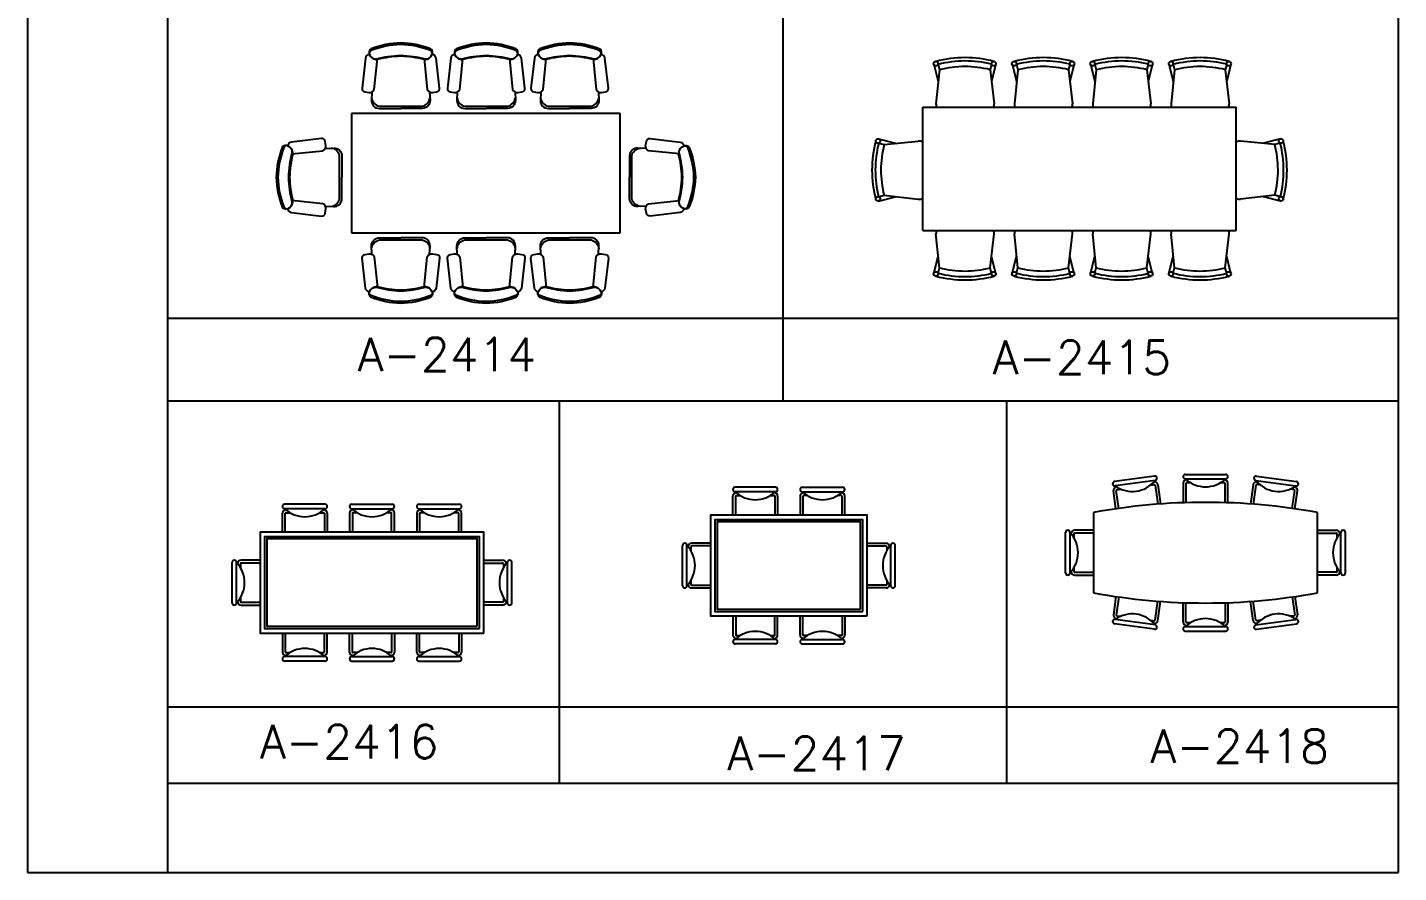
# Model space of a CAD drawing. Extents: x -59 to 107, y 53 to 89.
# Drawn here: x -0.45 to 24.05, y 54.27 to 69.37 of the extents above; entities that cross this region are included whole.
import ezdxf

# ---------------------------------------------------------------- set-up
doc = ezdxf.new("R2010")
doc.units = 0
doc.header["$MEASUREMENT"] = 0
for name, color, linetype in [('A-MOBILIA', 2, 'CONTINUOUS'), ('FOLHA', 3, 'CONTINUOUS'), ('P-ARVORE', 2, 'CONTINUOUS')]:
    doc.layers.add(name, color=color, linetype=linetype)
doc.styles.get("Standard").update_dxf_attribs({"font": 'txt.shx', "height": 0.15})

# ---------------------------------------------------------------- blocks, each defined once
blk = doc.blocks.new('A-2414')
at = {"layer": 'A-MOBILIA'}
for p, q in [((-14.982, -1.709), (-17.382, -1.709)), ((-17.382, -1.709), (-17.382, -2.774)), ((-14.982, -2.774), (-14.982, -1.709)), ((-17.382, -2.774), (-14.982, -2.774))]:
    blk.add_line(p, q, dxfattribs=at)
for points in [[(-16.941, -1.189, -0.056196), (-16.72, -1.222, 0.326355), (-16.662, -1.184), (-16.657, -1.17, 0.335296), (-16.676, -1.131, 0.087549), (-16.941, -1.078, 0.087549), (-17.205, -1.131, 0.335296), (-17.224, -1.17), (-17.219, -1.184, 0.326355), (-17.161, -1.222, -0.056196)], [(-16.178, -1.189, -0.056196), (-15.957, -1.222, 0.326355), (-15.899, -1.184), (-15.894, -1.17, 0.335296), (-15.913, -1.131, 0.087549), (-16.178, -1.078, 0.087549), (-16.442, -1.131, 0.335296), (-16.461, -1.17), (-16.457, -1.184, 0.326355), (-16.399, -1.222, -0.056196)], [(-15.432, -1.189, -0.056196), (-15.211, -1.222, 0.326355), (-15.153, -1.184), (-15.148, -1.17, 0.335296), (-15.167, -1.131, 0.087549), (-15.432, -1.078, 0.087549), (-15.697, -1.131, 0.335296), (-15.716, -1.17), (-15.711, -1.184, 0.326355), (-15.653, -1.222, -0.056196)], [(-17.942, -2.279, -0.056196), (-17.91, -2.058, 0.326355), (-17.948, -2), (-17.961, -1.995, 0.335296), (-18, -2.014, 0.087549), (-18.054, -2.279, 0.087549), (-18, -2.543, 0.335296), (-17.961, -2.562), (-17.948, -2.558, 0.326355), (-17.91, -2.499, -0.056196)], [(-14.421, -2.279, 0.056196), (-14.454, -2.058, -0.326355), (-14.415, -2), (-14.402, -1.995, -0.335296), (-14.363, -2.014, -0.087549), (-14.309, -2.279, -0.087549), (-14.363, -2.543, -0.335296), (-14.402, -2.562), (-14.415, -2.558, -0.326355), (-14.454, -2.499, 0.056196)], [(-16.941, -3.293, 0.056196), (-16.72, -3.261, -0.326355), (-16.662, -3.299), (-16.657, -3.312, -0.335296), (-16.676, -3.352, -0.087549), (-16.941, -3.405, -0.087549), (-17.205, -3.352, -0.335296), (-17.224, -3.312), (-17.219, -3.299, -0.326355), (-17.161, -3.261, 0.056196)], [(-16.178, -3.293, 0.056196), (-15.957, -3.261, -0.326355), (-15.899, -3.299), (-15.894, -3.312, -0.335296), (-15.913, -3.352, -0.087549), (-16.178, -3.405, -0.087549), (-16.442, -3.352, -0.335296), (-16.461, -3.312), (-16.457, -3.299, -0.326355), (-16.399, -3.261, 0.056196)], [(-15.432, -3.293, 0.056196), (-15.211, -3.261, -0.326355), (-15.153, -3.299), (-15.148, -3.312, -0.335296), (-15.167, -3.352, -0.087549), (-15.432, -3.405, -0.087549), (-15.697, -3.352, -0.335296), (-15.716, -3.312), (-15.711, -3.299, -0.326355), (-15.653, -3.261, 0.056196)]]:
    blk.add_lwpolyline(points, format="xyb", close=True, dxfattribs=at)
for points in [[(-16.657, -1.171, 0.220998), (-16.676, -1.147, 0.087549), (-16.941, -1.094, 0.087549), (-17.205, -1.147, 0.220998), (-17.224, -1.171)], [(-15.894, -1.171, 0.220998), (-15.913, -1.147, 0.087549), (-16.178, -1.094, 0.087549), (-16.442, -1.147, 0.220998), (-16.461, -1.171)], [(-15.149, -1.171, 0.220998), (-15.167, -1.147, 0.087549), (-15.432, -1.094, 0.087549), (-15.697, -1.147, 0.220998), (-15.715, -1.171)], [(-17.221, -1.18, 0.334269), (-17.256, -1.215), (-17.287, -1.482, 0.414214), (-17.261, -1.515), (-17.224, -1.521, 0.327406), (-17.177, -1.494), (-17.149, -1.219)], [(-16.732, -1.219), (-16.705, -1.494, 0.327406), (-16.657, -1.521), (-16.621, -1.515, 0.414214), (-16.594, -1.482), (-16.625, -1.215, 0.334269), (-16.66, -1.18)], [(-16.458, -1.18, 0.334269), (-16.493, -1.215), (-16.524, -1.482, 0.414214), (-16.498, -1.515), (-16.461, -1.521, 0.327406), (-16.414, -1.494), (-16.387, -1.219)], [(-15.969, -1.219), (-15.942, -1.494, 0.327406), (-15.894, -1.521), (-15.858, -1.515, 0.414214), (-15.831, -1.482), (-15.863, -1.215, 0.334269), (-15.897, -1.18)], [(-15.712, -1.18, 0.334269), (-15.747, -1.215), (-15.778, -1.482, 0.414214), (-15.752, -1.515), (-15.715, -1.521, 0.327406), (-15.668, -1.494), (-15.641, -1.219)], [(-15.223, -1.219), (-15.196, -1.494, 0.327406), (-15.148, -1.521), (-15.112, -1.515, 0.414214), (-15.086, -1.482), (-15.117, -1.215, 0.334269), (-15.152, -1.18)], [(-17.199, -1.517), (-17.202, -1.591, 0.42707), (-17.132, -1.664), (-16.941, -1.664)], [(-17.201, -1.569, 0.319916), (-17.132, -1.644), (-16.941, -1.644), (-16.749, -1.644, 0.319916), (-16.68, -1.569)], [(-16.683, -1.517), (-16.679, -1.591, -0.42707), (-16.749, -1.664), (-16.941, -1.664)], [(-16.436, -1.517), (-16.439, -1.591, 0.42707), (-16.369, -1.664), (-16.178, -1.664)], [(-16.438, -1.569, 0.319916), (-16.369, -1.644), (-16.178, -1.644), (-15.987, -1.644, 0.319916), (-15.918, -1.569)], [(-15.92, -1.517), (-15.917, -1.591, -0.42707), (-15.987, -1.664), (-16.178, -1.664)], [(-15.69, -1.517), (-15.693, -1.591, 0.42707), (-15.623, -1.664), (-15.432, -1.664)], [(-15.692, -1.569, 0.319916), (-15.623, -1.644), (-15.432, -1.644), (-15.241, -1.644, 0.319916), (-15.172, -1.569)], [(-15.174, -1.517), (-15.171, -1.591, -0.42707), (-15.241, -1.664), (-15.432, -1.664)], [(-17.913, -2.07), (-17.637, -2.043, 0.327406), (-17.61, -1.995), (-17.617, -1.959, 0.414214), (-17.65, -1.932), (-17.917, -1.964, 0.334269), (-17.952, -1.998)], [(-14.45, -2.07), (-14.726, -2.043, -0.327406), (-14.753, -1.995), (-14.746, -1.959, -0.414214), (-14.713, -1.932), (-14.446, -1.964, -0.334269), (-14.411, -1.998)], [(-17.961, -1.995, 0.220998), (-17.985, -2.014, 0.087549), (-18.038, -2.279, 0.087549), (-17.985, -2.543, 0.220998), (-17.961, -2.562)], [(-17.615, -2.021), (-17.54, -2.018, -0.42707), (-17.467, -2.087), (-17.467, -2.279)], [(-17.563, -2.539, 0.319916), (-17.487, -2.47), (-17.487, -2.279), (-17.487, -2.087, 0.319916), (-17.563, -2.018)], [(-14.748, -2.021), (-14.823, -2.018, 0.42707), (-14.896, -2.087), (-14.896, -2.279)], [(-14.8, -2.539, -0.319916), (-14.876, -2.47), (-14.876, -2.279), (-14.876, -2.087, -0.319916), (-14.8, -2.018)], [(-14.403, -1.995, -0.220998), (-14.379, -2.014, -0.087549), (-14.325, -2.279, -0.087549), (-14.379, -2.543, -0.220998), (-14.403, -2.562)], [(-17.615, -2.537), (-17.54, -2.54, 0.42707), (-17.467, -2.47), (-17.467, -2.279)], [(-14.748, -2.537), (-14.823, -2.54, -0.42707), (-14.896, -2.47), (-14.896, -2.279)], [(-17.952, -2.559, 0.334269), (-17.917, -2.594), (-17.65, -2.625, 0.414214), (-17.617, -2.599), (-17.61, -2.562, 0.327406), (-17.637, -2.515), (-17.913, -2.487)], [(-14.411, -2.559, -0.334269), (-14.446, -2.594), (-14.713, -2.625, -0.414214), (-14.746, -2.599), (-14.753, -2.562, -0.327406), (-14.726, -2.515), (-14.45, -2.487)], [(-17.199, -2.966), (-17.202, -2.892, -0.42707), (-17.132, -2.819), (-16.941, -2.819)], [(-17.201, -2.914, -0.319916), (-17.132, -2.838), (-16.941, -2.838), (-16.749, -2.838, -0.319916), (-16.68, -2.914)], [(-16.683, -2.966), (-16.679, -2.892, 0.42707), (-16.749, -2.819), (-16.941, -2.819)], [(-16.436, -2.966), (-16.439, -2.892, -0.42707), (-16.369, -2.819), (-16.178, -2.819)], [(-16.438, -2.914, -0.319916), (-16.369, -2.838), (-16.178, -2.838), (-15.987, -2.838, -0.319916), (-15.918, -2.914)], [(-15.92, -2.966), (-15.917, -2.892, 0.42707), (-15.987, -2.819), (-16.178, -2.819)], [(-15.69, -2.966), (-15.693, -2.892, -0.42707), (-15.623, -2.819), (-15.432, -2.819)], [(-15.692, -2.914, -0.319916), (-15.623, -2.838), (-15.432, -2.838), (-15.241, -2.838, -0.319916), (-15.172, -2.914)], [(-15.174, -2.966), (-15.171, -2.892, 0.42707), (-15.241, -2.819), (-15.432, -2.819)], [(-17.221, -3.303, -0.334269), (-17.256, -3.268), (-17.287, -3.001, -0.414214), (-17.261, -2.968), (-17.224, -2.962, -0.327406), (-17.177, -2.989), (-17.149, -3.264)], [(-16.732, -3.264), (-16.705, -2.989, -0.327406), (-16.657, -2.962), (-16.621, -2.968, -0.414214), (-16.594, -3.001), (-16.625, -3.268, -0.334269), (-16.66, -3.303)], [(-16.458, -3.303, -0.334269), (-16.493, -3.268), (-16.524, -3.001, -0.414214), (-16.498, -2.968), (-16.461, -2.962, -0.327406), (-16.414, -2.989), (-16.387, -3.264)], [(-15.969, -3.264), (-15.942, -2.989, -0.327406), (-15.894, -2.962), (-15.858, -2.968, -0.414214), (-15.831, -3.001), (-15.863, -3.268, -0.334269), (-15.897, -3.303)], [(-15.712, -3.303, -0.334269), (-15.747, -3.268), (-15.778, -3.001, -0.414214), (-15.752, -2.968), (-15.715, -2.962, -0.327406), (-15.668, -2.989), (-15.641, -3.264)], [(-15.223, -3.264), (-15.196, -2.989, -0.327406), (-15.148, -2.962), (-15.112, -2.968, -0.414214), (-15.086, -3.001), (-15.117, -3.268, -0.334269), (-15.152, -3.303)], [(-16.657, -3.312, -0.220998), (-16.676, -3.336, -0.087549), (-16.941, -3.389, -0.087549), (-17.205, -3.336, -0.220998), (-17.224, -3.312)], [(-15.894, -3.312, -0.220998), (-15.913, -3.336, -0.087549), (-16.178, -3.389, -0.087549), (-16.442, -3.336, -0.220998), (-16.461, -3.312)], [(-15.149, -3.312, -0.220998), (-15.167, -3.336, -0.087549), (-15.432, -3.389, -0.087549), (-15.697, -3.336, -0.220998), (-15.715, -3.312)]]:
    blk.add_lwpolyline(points, format="xyb", dxfattribs=at)
for centre, radius, start, end in [((-17.16, -1.167), 0.0589, 231.0008, 279.5442), ((-16.906, -2.185), 0.988, 92.0091, 104.2981), ((-16.975, -2.185), 0.988, 75.7015, 88.0241), ((-16.721, -1.167), 0.0589, 260.4558, 308.9992), ((-16.397, -1.167), 0.0589, 231.0008, 279.5442), ((-16.143, -2.185), 0.988, 92.0091, 104.2981), ((-16.212, -2.185), 0.988, 75.7015, 88.0241), ((-15.959, -1.167), 0.0589, 260.4558, 308.9992), ((-15.651, -1.167), 0.0589, 231.0008, 279.5442), ((-15.398, -2.185), 0.988, 92.0091, 104.2981), ((-15.466, -2.185), 0.988, 75.7015, 88.0241), ((-15.213, -1.167), 0.0589, 260.4558, 308.9992), ((-16.947, -2.313), 0.988, 165.7015, 178.0241), ((-17.965, -2.06), 0.0589, 350.4558, 38.9992), ((-15.416, -2.313), 0.988, 1.9759, 14.2985), ((-14.398, -2.06), 0.0589, 141.0008, 189.5442), ((-16.947, -2.244), 0.988, 182.0091, 194.2981), ((-15.416, -2.244), 0.988, 345.7019, 357.9909), ((-17.965, -2.498), 0.0589, 321.0008, 9.5442), ((-14.398, -2.498), 0.0589, 170.4558, 218.9992), ((-17.16, -3.316), 0.0589, 80.4558, 128.9992), ((-16.906, -2.298), 0.988, 255.7019, 267.9909), ((-16.975, -2.298), 0.988, 271.9759, 284.2985), ((-16.721, -3.316), 0.0589, 51.0008, 99.5442), ((-16.397, -3.316), 0.0589, 80.4558, 128.9992), ((-16.143, -2.298), 0.988, 255.7019, 267.9909), ((-16.212, -2.298), 0.988, 271.9759, 284.2985), ((-15.959, -3.316), 0.0589, 51.0008, 99.5442), ((-15.651, -3.316), 0.0589, 80.4558, 128.9992), ((-15.398, -2.298), 0.988, 255.7019, 267.9909), ((-15.466, -2.298), 0.988, 271.9759, 284.2985), ((-15.213, -3.316), 0.0589, 51.0008, 99.5442)]:
    blk.add_arc(centre, radius, start, end, dxfattribs=at)
blk = doc.blocks.new('A-2415')
at = {"layer": 'A-MOBILIA'}
for p, q in [((-1.291, 0.931), (-1.251, 0.776)), ((-1.24, 0.881), (-1.271, 0.576)), ((-1.253, 0.93), (-1.24, 0.881)), ((-0.774, 0.931), (-0.786, 0.882)), ((-0.786, 0.882), (-0.751, 0.576)), ((-0.736, 0.931), (-0.774, 0.78)), ((-0.751, 0.956), (-0.751, 0.956)), ((-0.591, 0.931), (-0.552, 0.78)), ((-0.54, 0.881), (-0.571, 0.576)), ((-0.553, 0.93), (-0.54, 0.881)), ((-0.074, 0.931), (-0.086, 0.882)), ((-0.086, 0.882), (-0.051, 0.576)), ((-0.036, 0.931), (-0.074, 0.78)), ((-0.051, 0.956), (-0.051, 0.956)), ((0.109, 0.931), (0.148, 0.78)), ((0.16, 0.881), (0.129, 0.576)), ((0.147, 0.93), (0.16, 0.881)), ((0.626, 0.931), (0.614, 0.882)), ((0.614, 0.882), (0.649, 0.576)), ((0.664, 0.931), (0.626, 0.78)), ((0.649, 0.956), (0.649, 0.956)), ((0.809, 0.931), (0.848, 0.78)), ((0.86, 0.881), (0.829, 0.576)), ((0.847, 0.93), (0.86, 0.881)), ((1.326, 0.931), (1.314, 0.882)), ((1.314, 0.882), (1.349, 0.576)), ((1.364, 0.931), (1.326, 0.78)), ((1.349, 0.956), (1.349, 0.956)), ((-1.389, 0.547), (1.411, 0.547)), ((-1.389, -0.553), (-1.389, 0.547)), ((1.411, -0.553), (1.411, 0.547)), ((-1.784, 0.264), (-1.633, 0.226)), ((1.806, 0.264), (1.655, 0.226)), ((-1.783, 0.226), (-1.735, 0.214)), ((-1.735, 0.214), (-1.43, 0.245)), ((1.756, 0.214), (1.451, 0.245)), ((1.805, 0.226), (1.756, 0.214)), ((-1.784, -0.252), (-1.736, -0.24)), ((-1.736, -0.24), (-1.43, -0.275)), ((1.757, -0.24), (1.451, -0.275)), ((1.806, -0.252), (1.757, -0.24)), ((-1.809, -0.275), (-1.809, -0.275)), ((-1.784, -0.291), (-1.633, -0.252)), ((1.806, -0.291), (1.655, -0.252)), ((1.831, -0.275), (1.831, -0.275)), ((-1.389, -0.553), (1.411, -0.553)), ((-1.24, -0.888), (-1.271, -0.583)), ((-0.786, -0.889), (-0.751, -0.583)), ((-0.54, -0.888), (-0.571, -0.583)), ((-0.086, -0.889), (-0.051, -0.583)), ((0.16, -0.888), (0.129, -0.583)), ((0.614, -0.889), (0.649, -0.583)), ((0.86, -0.888), (0.829, -0.583)), ((1.314, -0.889), (1.349, -0.583)), ((-1.291, -0.937), (-1.252, -0.786)), ((-0.736, -0.937), (-0.774, -0.786)), ((-0.591, -0.937), (-0.552, -0.786)), ((-0.036, -0.937), (-0.074, -0.786)), ((0.109, -0.937), (0.148, -0.786)), ((0.664, -0.937), (0.626, -0.786)), ((0.809, -0.937), (0.848, -0.786)), ((1.364, -0.937), (1.326, -0.786)), ((-1.253, -0.936), (-1.24, -0.888)), ((-0.774, -0.937), (-0.786, -0.889)), ((-0.751, -0.962), (-0.751, -0.962)), ((-0.553, -0.936), (-0.54, -0.888)), ((-0.074, -0.937), (-0.086, -0.889)), ((-0.051, -0.962), (-0.051, -0.962)), ((0.147, -0.936), (0.16, -0.888)), ((0.626, -0.937), (0.614, -0.889)), ((0.649, -0.962), (0.649, -0.962)), ((0.847, -0.936), (0.86, -0.888)), ((1.326, -0.937), (1.314, -0.889)), ((1.349, -0.962), (1.349, -0.962))]:
    blk.add_line(p, q, dxfattribs=at)
for centre in [(-1.272, 0.936), (-0.755, 0.936), (-0.572, 0.936), (-0.055, 0.936), (0.128, 0.936), (0.645, 0.936), (0.828, 0.936), (1.345, 0.936), (-1.789, 0.245), (1.811, 0.245), (-1.789, -0.271), (1.811, -0.271), (-1.272, -0.942), (-0.755, -0.942), (-0.572, -0.942), (-0.055, -0.942), (0.128, -0.942), (0.645, -0.942), (0.828, -0.942), (1.345, -0.942)]:
    blk.add_circle(centre, 0.02, dxfattribs=at)
for centre, radius, start, end in [((-1.011, -0.01), 1, 74.9349, 105.0651), ((-0.311, -0.01), 1, 74.9349, 105.0651), ((0.389, -0.01), 1, 74.9349, 105.0651), ((1.089, -0.01), 1, 74.9349, 105.0651), ((-1.011, -0.01), 0.97, 75.842, 104.3961), ((-1.011, -0.01), 0.92, 75.842, 104.3961), ((-0.311, -0.01), 0.97, 75.842, 104.3961), ((-0.311, -0.01), 0.92, 75.842, 104.3961), ((0.389, -0.01), 0.97, 75.842, 104.3961), ((0.389, -0.01), 0.92, 75.842, 104.3961), ((1.089, -0.01), 0.97, 75.842, 104.3961), ((1.089, -0.01), 0.92, 75.842, 104.3961), ((-1.171, 0.576), 0.1, 180, 197.1085), ((-0.851, 0.576), 0.1, 342.8915, 0), ((-0.471, 0.576), 0.1, 180, 197.1085), ((-0.151, 0.576), 0.1, 342.8915, 0), ((0.229, 0.576), 0.1, 180, 197.1085), ((0.549, 0.576), 0.1, 342.8915, 0), ((0.929, 0.576), 0.1, 180, 197.1085), ((1.249, 0.576), 0.1, 342.8915, 0), ((-0.843, -0.015), 1, 164.9349, 195.0651), ((-0.843, -0.015), 0.97, 165.6039, 194.158), ((-0.843, -0.015), 0.92, 165.6039, 194.158), ((-1.43, 0.145), 0.1, 66.0744, 90), ((1.451, 0.145), 0.1, 90, 113.9256), ((0.865, -0.015), 0.92, 345.842, 14.3961), ((0.865, -0.015), 0.97, 345.842, 14.3961), ((0.865, -0.015), 1, 344.9349, 15.0651), ((-1.43, -0.175), 0.1, 270, 293.9256), ((1.451, -0.175), 0.1, 246.0744, 270), ((-1.171, -0.583), 0.1, 162.8915, 180), ((-0.851, -0.583), 0.1, 0, 17.1085), ((-0.471, -0.583), 0.1, 162.8915, 180), ((-0.151, -0.583), 0.1, 0, 17.1085), ((0.229, -0.583), 0.1, 162.8915, 180), ((0.549, -0.583), 0.1, 0, 17.1085), ((0.929, -0.583), 0.1, 162.8915, 180), ((1.249, -0.583), 0.1, 0, 17.1085), ((-1.011, 0.004), 1, 254.9349, 285.0651), ((-1.011, 0.004), 0.97, 255.6039, 284.158), ((-1.011, 0.004), 0.92, 255.6039, 284.158), ((-0.311, 0.004), 1, 254.9349, 285.0651), ((-0.311, 0.004), 0.97, 255.6039, 284.158), ((-0.311, 0.004), 0.92, 255.6039, 284.158), ((0.389, 0.004), 1, 254.9349, 285.0651), ((0.389, 0.004), 0.97, 255.6039, 284.158), ((0.389, 0.004), 0.92, 255.6039, 284.158), ((1.089, 0.004), 1, 254.9349, 285.0651), ((1.089, 0.004), 0.97, 255.6039, 284.158), ((1.089, 0.004), 0.92, 255.6039, 284.158)]:
    blk.add_arc(centre, radius, start, end, dxfattribs=at)
blk = doc.blocks.new('FOLHAVERDE')
at = {"layer": 'FOLHA', "linetype": 'CONTINUOUS'}
for p, q in [((-5.455, 37.298), (-29.955, 37.298)), ((-29.955, 37.298), (-29.955, 2.298)), ((-27.455, 37.298), (-27.455, 2.298)), ((-5.455, 2.298), (-5.455, 37.298)), ((-27.455, 35.298), (-27.455, 2.298)), ((-29.955, 2.298), (-5.455, 2.298)), ((-27.455, 2.298), (-5.455, 2.298))]:
    blk.add_line(p, q, dxfattribs=at)

msp = doc.modelspace()

# ---------------------------------------------------------------- linework, layer by layer
at = {"layer": 'A-MOBILIA'}
for p, q in [((19.686, 61.351), (18.973, 61.254)), ((19.697, 61.271), (18.983, 61.174)), ((20.237, 61.382), (20.957, 61.382)), ((20.237, 61.302), (20.957, 61.302)), ((20.26, 61.282), (20.257, 61.282)), ((20.937, 61.282), (20.935, 61.282)), ((21.498, 61.271), (22.211, 61.174)), ((21.509, 61.351), (22.222, 61.254)), ((12.913, 61.152), (12.193, 61.152)), ((12.913, 61.072), (12.193, 61.072)), ((12.213, 61.052), (12.215, 61.052)), ((12.89, 61.052), (12.893, 61.052)), ((13.393, 61.152), (14.113, 61.152)), ((13.393, 61.072), (14.113, 61.072)), ((13.415, 61.052), (13.413, 61.052)), ((14.093, 61.052), (14.09, 61.052)), ((18.998, 60.767), (18.955, 61.09)), ((19.048, 60.774), (19.004, 61.096)), ((19.006, 61.157), (19.008, 61.157)), ((19.013, 61.108), (19.085, 61.117)), ((19.615, 61.189), (19.686, 61.199)), ((19.677, 61.248), (19.68, 61.249)), ((19.698, 61.191), (19.744, 60.85)), ((19.747, 61.197), (19.794, 60.853)), ((20.197, 61.222), (20.197, 60.882)), ((20.247, 61.222), (20.247, 60.882)), ((20.33, 61.232), (20.257, 61.232)), ((20.937, 61.232), (20.865, 61.232)), ((20.947, 60.882), (20.947, 61.222)), ((20.997, 60.882), (20.997, 61.222)), ((21.447, 61.197), (21.401, 60.853)), ((21.497, 61.191), (21.451, 60.85)), ((21.58, 61.189), (21.508, 61.199)), ((21.517, 61.248), (21.515, 61.249)), ((22.182, 61.108), (22.11, 61.117)), ((22.147, 60.774), (22.191, 61.096)), ((22.189, 61.157), (22.186, 61.157)), ((22.196, 60.767), (22.24, 61.09)), ((4.864, 60.847), (4.144, 60.847)), ((4.864, 60.767), (4.144, 60.767)), ((5.344, 60.847), (6.064, 60.847)), ((5.344, 60.767), (6.064, 60.767)), ((6.544, 60.847), (7.264, 60.847)), ((6.544, 60.767), (7.264, 60.767)), ((12.153, 60.652), (12.153, 60.992)), ((12.203, 60.652), (12.203, 60.992)), ((12.213, 61.002), (12.285, 61.002)), ((12.82, 61.002), (12.893, 61.002)), ((12.903, 60.992), (12.903, 60.652)), ((12.953, 60.992), (12.953, 60.652)), ((13.353, 60.992), (13.353, 60.652)), ((13.403, 60.992), (13.403, 60.652)), ((13.485, 61.002), (13.413, 61.002)), ((14.093, 61.002), (14.02, 61.002)), ((14.103, 60.652), (14.103, 60.992)), ((14.153, 60.652), (14.153, 60.992)), ((4.104, 60.347), (4.104, 60.687)), ((4.154, 60.347), (4.154, 60.687)), ((4.164, 60.747), (4.167, 60.747)), ((4.164, 60.697), (4.237, 60.697)), ((4.772, 60.697), (4.844, 60.697)), ((4.842, 60.747), (4.844, 60.747)), ((4.854, 60.687), (4.854, 60.347)), ((4.904, 60.687), (4.904, 60.347)), ((5.304, 60.687), (5.304, 60.347)), ((5.354, 60.687), (5.354, 60.347)), ((5.367, 60.747), (5.364, 60.747)), ((5.437, 60.697), (5.364, 60.697)), ((6.044, 60.697), (5.972, 60.697)), ((6.044, 60.747), (6.042, 60.747)), ((6.054, 60.347), (6.054, 60.687)), ((6.104, 60.347), (6.104, 60.687)), ((6.504, 60.687), (6.504, 60.347)), ((6.554, 60.687), (6.554, 60.347)), ((6.567, 60.747), (6.564, 60.747)), ((6.637, 60.697), (6.564, 60.697)), ((7.244, 60.697), (7.172, 60.697)), ((7.244, 60.747), (7.242, 60.747)), ((7.254, 60.347), (7.254, 60.687)), ((7.304, 60.347), (7.304, 60.687)), ((18.597, 60.701), (18.597, 59.264)), ((22.597, 59.264), (22.597, 60.701)), ((18.097, 59.622), (18.097, 60.342)), ((18.177, 59.622), (18.177, 60.342)), ((18.197, 60.322), (18.197, 60.32)), ((18.247, 60.322), (18.247, 60.25)), ((18.597, 60.382), (18.257, 60.382)), ((18.597, 60.332), (18.257, 60.332)), ((22.597, 60.382), (22.937, 60.382)), ((22.597, 60.332), (22.937, 60.332)), ((22.947, 60.322), (22.947, 60.25)), ((22.997, 60.322), (22.997, 60.32)), ((23.017, 59.622), (23.017, 60.342)), ((23.097, 59.622), (23.097, 60.342)), ((11.253, 59.392), (11.253, 60.112)), ((11.333, 59.392), (11.333, 60.112)), ((11.353, 60.092), (11.353, 60.09)), ((11.403, 60.092), (11.403, 60.019)), ((11.753, 60.152), (11.413, 60.152)), ((11.753, 60.102), (11.413, 60.102)), ((14.553, 60.152), (14.893, 60.152)), ((14.553, 60.102), (14.893, 60.102)), ((14.903, 60.092), (14.903, 60.019)), ((14.953, 60.092), (14.953, 60.09)), ((14.973, 59.392), (14.973, 60.112)), ((15.053, 59.392), (15.053, 60.112)), ((3.204, 59.087), (3.204, 59.807)), ((3.284, 59.087), (3.284, 59.807)), ((3.304, 59.787), (3.304, 59.784)), ((3.354, 59.787), (3.354, 59.714)), ((3.704, 59.847), (3.364, 59.847)), ((3.704, 59.797), (3.364, 59.797)), ((7.704, 59.847), (8.044, 59.847)), ((7.704, 59.797), (8.044, 59.797)), ((8.054, 59.787), (8.054, 59.714)), ((8.104, 59.787), (8.104, 59.784)), ((8.124, 59.087), (8.124, 59.807)), ((8.204, 59.087), (8.204, 59.807)), ((18.197, 59.645), (18.197, 59.642)), ((18.247, 59.715), (18.247, 59.642)), ((18.257, 59.632), (18.597, 59.632)), ((18.257, 59.582), (18.597, 59.582)), ((22.937, 59.632), (22.597, 59.632)), ((22.937, 59.582), (22.597, 59.582)), ((22.947, 59.715), (22.947, 59.642)), ((22.997, 59.645), (22.997, 59.642)), ((11.353, 59.414), (11.353, 59.412)), ((11.403, 59.485), (11.403, 59.412)), ((11.413, 59.402), (11.753, 59.402)), ((11.413, 59.352), (11.753, 59.352)), ((14.893, 59.402), (14.553, 59.402)), ((14.893, 59.352), (14.553, 59.352)), ((14.903, 59.485), (14.903, 59.412)), ((14.953, 59.414), (14.953, 59.412)), ((3.304, 59.109), (3.304, 59.107)), ((3.354, 59.179), (3.354, 59.107)), ((3.364, 59.097), (3.704, 59.097)), ((3.364, 59.047), (3.704, 59.047)), ((8.044, 59.097), (7.704, 59.097)), ((8.044, 59.047), (7.704, 59.047)), ((8.054, 59.179), (8.054, 59.107)), ((8.104, 59.109), (8.104, 59.107)), ((18.998, 59.198), (18.955, 58.875)), ((19.048, 59.191), (19.004, 58.869)), ((19.698, 58.774), (19.744, 59.115)), ((19.747, 58.768), (19.794, 59.111)), ((20.197, 58.742), (20.197, 59.082)), ((20.247, 58.742), (20.247, 59.082)), ((20.947, 59.082), (20.947, 58.742)), ((20.997, 59.082), (20.997, 58.742)), ((21.447, 58.768), (21.401, 59.111)), ((21.497, 58.774), (21.451, 59.115)), ((22.147, 59.191), (22.191, 58.869)), ((22.196, 59.198), (22.24, 58.875)), ((12.153, 58.852), (12.153, 58.512)), ((12.203, 58.852), (12.203, 58.512)), ((12.903, 58.512), (12.903, 58.852)), ((12.953, 58.512), (12.953, 58.852)), ((13.353, 58.512), (13.353, 58.852)), ((13.403, 58.512), (13.403, 58.852)), ((14.103, 58.852), (14.103, 58.512)), ((14.153, 58.852), (14.153, 58.512)), ((19.006, 58.808), (19.008, 58.807)), ((19.013, 58.857), (19.085, 58.848)), ((22.182, 58.857), (22.11, 58.848)), ((22.189, 58.808), (22.186, 58.807)), ((19.686, 58.614), (18.973, 58.711)), ((19.697, 58.694), (18.983, 58.791)), ((19.615, 58.775), (19.686, 58.766)), ((19.677, 58.716), (19.68, 58.716)), ((20.237, 58.662), (20.957, 58.662)), ((20.237, 58.582), (20.957, 58.582)), ((20.33, 58.732), (20.257, 58.732)), ((20.26, 58.682), (20.257, 58.682)), ((20.937, 58.732), (20.865, 58.732)), ((20.937, 58.682), (20.935, 58.682)), ((21.498, 58.694), (22.211, 58.791)), ((21.58, 58.775), (21.508, 58.766)), ((21.509, 58.614), (22.222, 58.711)), ((21.517, 58.716), (21.515, 58.716)), ((4.104, 58.547), (4.104, 58.207)), ((4.154, 58.547), (4.154, 58.207)), ((4.854, 58.207), (4.854, 58.547)), ((4.904, 58.207), (4.904, 58.547)), ((5.304, 58.207), (5.304, 58.547)), ((5.354, 58.207), (5.354, 58.547)), ((6.054, 58.547), (6.054, 58.207)), ((6.104, 58.547), (6.104, 58.207)), ((6.504, 58.207), (6.504, 58.547)), ((6.554, 58.207), (6.554, 58.547)), ((7.254, 58.547), (7.254, 58.207)), ((7.304, 58.547), (7.304, 58.207)), ((12.913, 58.432), (12.193, 58.432)), ((12.913, 58.352), (12.193, 58.352)), ((12.213, 58.502), (12.285, 58.502)), ((12.213, 58.452), (12.215, 58.452)), ((12.82, 58.502), (12.893, 58.502)), ((12.89, 58.452), (12.893, 58.452)), ((13.393, 58.432), (14.113, 58.432)), ((13.393, 58.352), (14.113, 58.352)), ((13.485, 58.502), (13.413, 58.502)), ((13.415, 58.452), (13.413, 58.452)), ((14.093, 58.502), (14.02, 58.502)), ((14.093, 58.452), (14.09, 58.452)), ((4.864, 58.127), (4.144, 58.127)), ((4.164, 58.197), (4.237, 58.197)), ((4.164, 58.147), (4.167, 58.147)), ((4.772, 58.197), (4.844, 58.197)), ((4.842, 58.147), (4.844, 58.147)), ((5.344, 58.127), (6.064, 58.127)), ((5.437, 58.197), (5.364, 58.197)), ((5.367, 58.147), (5.364, 58.147)), ((6.044, 58.197), (5.972, 58.197)), ((6.044, 58.147), (6.042, 58.147)), ((6.544, 58.127), (7.264, 58.127)), ((6.637, 58.197), (6.564, 58.197)), ((6.567, 58.147), (6.564, 58.147)), ((7.244, 58.197), (7.172, 58.197)), ((7.244, 58.147), (7.242, 58.147)), ((4.864, 58.047), (4.144, 58.047)), ((5.344, 58.047), (6.064, 58.047)), ((6.544, 58.047), (7.264, 58.047))]:
    msp.add_line(p, q, dxfattribs=at)
for points in [[(14.553, 58.852), (14.553, 60.652), (11.753, 60.652), (11.753, 58.852)], [(14.473, 58.932), (14.473, 60.572), (11.833, 60.572), (11.833, 58.932)], [(14.433, 58.972), (14.433, 60.532), (11.873, 60.532), (11.873, 58.972)], [(7.704, 58.547), (7.704, 60.347), (3.704, 60.347), (3.704, 58.547)], [(7.624, 58.627), (7.624, 60.267), (3.784, 60.267), (3.784, 58.627)], [(7.584, 58.667), (7.584, 60.227), (3.824, 60.227), (3.824, 58.667)]]:
    msp.add_lwpolyline(points, close=True, dxfattribs=at)
for centre, radius, start, end in [((18.978, 61.214), 0.04, 97.7408, 277.7408), ((19.289, 61.599), 0.523, 234.289, 321.1927), ((19.691, 61.311), 0.04, 277.7408, 97.7408), ((20.237, 61.342), 0.04, 90, 270), ((20.257, 61.222), 0.06, 90, 180), ((20.597, 61.682), 0.523, 226.5482, 313.4518), ((20.937, 61.222), 0.06, 0, 90), ((20.957, 61.342), 0.04, 270, 90), ((21.503, 61.311), 0.04, 82.2592, 262.2592), ((21.906, 61.599), 0.523, 218.8073, 305.711), ((22.217, 61.214), 0.04, 262.2592, 82.2592), ((12.193, 61.112), 0.04, 90, 270), ((12.213, 60.992), 0.06, 90, 180), ((12.553, 61.452), 0.523, 226.5482, 313.4518), ((12.893, 60.992), 0.06, 0, 90), ((12.913, 61.112), 0.04, 270, 90), ((13.393, 61.112), 0.04, 90, 270), ((13.413, 60.992), 0.06, 90, 180), ((13.753, 61.452), 0.523, 226.5482, 313.4518), ((14.093, 60.992), 0.06, 0, 90), ((14.113, 61.112), 0.04, 270, 90), ((19.014, 61.098), 0.06, 97.7408, 187.7408), ((19.014, 61.098), 0.01, 97.7408, 187.7408), ((19.688, 61.189), 0.06, 7.7408, 97.7408), ((19.688, 61.189), 0.01, 7.7408, 97.7408), ((20.257, 61.222), 0.01, 90, 180), ((20.937, 61.222), 0.01, 0, 90), ((21.507, 61.189), 0.06, 82.2592, 172.2592), ((21.507, 61.189), 0.01, 82.2592, 172.2592), ((22.181, 61.098), 0.01, 352.2592, 82.2592), ((22.181, 61.098), 0.06, 352.2592, 82.2592), ((4.144, 60.807), 0.04, 90, 270), ((4.504, 61.147), 0.523, 226.5482, 313.4518), ((4.864, 60.807), 0.04, 270, 90), ((5.344, 60.807), 0.04, 90, 270), ((5.704, 61.147), 0.523, 226.5482, 313.4518), ((6.064, 60.807), 0.04, 270, 90), ((6.544, 60.807), 0.04, 90, 270), ((6.904, 61.147), 0.523, 226.5482, 313.4518), ((7.264, 60.807), 0.04, 270, 90), ((12.213, 60.992), 0.01, 90, 180), ((12.893, 60.992), 0.01, 0, 90), ((13.413, 60.992), 0.01, 90, 180), ((14.093, 60.992), 0.01, 0, 90), ((20.597, 49.754), 11.128, 79.6464, 100.3536), ((4.164, 60.687), 0.06, 90, 180), ((4.164, 60.687), 0.01, 90, 180), ((4.844, 60.687), 0.06, 0, 90), ((4.844, 60.687), 0.01, 0, 90), ((5.364, 60.687), 0.06, 90, 180), ((5.364, 60.687), 0.01, 90, 180), ((6.044, 60.687), 0.06, 0, 90), ((6.044, 60.687), 0.01, 0, 90), ((6.564, 60.687), 0.06, 90, 180), ((6.564, 60.687), 0.01, 90, 180), ((7.244, 60.687), 0.06, 0, 90), ((7.244, 60.687), 0.01, 0, 90), ((18.137, 60.342), 0.04, 0, 180), ((17.797, 59.982), 0.523, 316.5482, 43.4518), ((18.257, 60.322), 0.06, 90, 180), ((18.257, 60.322), 0.01, 90, 180), ((23.397, 59.982), 0.523, 136.5482, 223.4518), ((22.937, 60.322), 0.06, 0, 90), ((22.937, 60.322), 0.01, 0, 90), ((23.057, 60.342), 0.04, 0, 180), ((11.293, 60.112), 0.04, 0, 180), ((10.953, 59.752), 0.523, 316.5482, 43.4518), ((11.413, 60.092), 0.06, 90, 180), ((11.413, 60.092), 0.01, 90, 180), ((15.353, 59.752), 0.523, 136.5482, 223.4518), ((14.893, 60.092), 0.06, 0, 90), ((14.893, 60.092), 0.01, 0, 90), ((15.013, 60.112), 0.04, 0, 180), ((3.244, 59.807), 0.04, 0, 180), ((2.904, 59.447), 0.523, 316.5482, 43.4518), ((3.364, 59.787), 0.06, 90, 180), ((3.364, 59.787), 0.01, 90, 180), ((8.504, 59.447), 0.523, 136.5482, 223.4518), ((8.044, 59.787), 0.06, 0, 90), ((8.044, 59.787), 0.01, 0, 90), ((8.164, 59.807), 0.04, 0, 180), ((18.137, 59.622), 0.04, 180, 0), ((18.257, 59.642), 0.06, 180, 270), ((18.257, 59.642), 0.01, 180, 270), ((22.937, 59.642), 0.01, 270, 0), ((22.937, 59.642), 0.06, 270, 0), ((23.057, 59.622), 0.04, 180, 0), ((11.293, 59.392), 0.04, 180, 0), ((11.413, 59.412), 0.06, 180, 270), ((11.413, 59.412), 0.01, 180, 270), ((14.893, 59.412), 0.06, 270, 0), ((14.893, 59.412), 0.01, 270, 0), ((15.013, 59.392), 0.04, 180, 0), ((3.244, 59.087), 0.04, 180, 0), ((3.364, 59.107), 0.06, 180, 270), ((3.364, 59.107), 0.01, 180, 270), ((8.044, 59.107), 0.06, 270, 0), ((8.044, 59.107), 0.01, 270, 0), ((8.164, 59.087), 0.04, 180, 0), ((20.597, 70.211), 11.128, 259.6464, 280.3536), ((19.014, 58.867), 0.06, 172.2592, 262.2592), ((19.289, 58.366), 0.523, 38.8073, 125.711), ((19.014, 58.867), 0.01, 172.2592, 262.2592), ((20.597, 58.282), 0.523, 46.5482, 133.4518), ((21.906, 58.366), 0.523, 54.289, 141.1927), ((22.181, 58.867), 0.01, 277.7408, 7.7408), ((22.181, 58.867), 0.06, 277.7408, 7.7408), ((12.553, 58.052), 0.523, 46.5482, 133.4518), ((13.753, 58.052), 0.523, 46.5482, 133.4518), ((18.978, 58.751), 0.04, 82.2592, 262.2592), ((19.688, 58.776), 0.06, 262.2592, 352.2592), ((19.688, 58.776), 0.01, 262.2592, 352.2592), ((19.691, 58.654), 0.04, 262.2592, 82.2592), ((20.257, 58.742), 0.06, 180, 270), ((20.237, 58.622), 0.04, 90, 270), ((20.257, 58.742), 0.01, 180, 270), ((20.937, 58.742), 0.06, 270, 0), ((20.937, 58.742), 0.01, 270, 0), ((20.957, 58.622), 0.04, 270, 90), ((21.507, 58.776), 0.06, 187.7408, 277.7408), ((21.503, 58.654), 0.04, 97.7408, 277.7408), ((21.507, 58.776), 0.01, 187.7408, 277.7408), ((22.217, 58.751), 0.04, 277.7408, 97.7408), ((12.213, 58.512), 0.06, 180, 270), ((12.193, 58.392), 0.04, 90, 270), ((12.213, 58.512), 0.01, 180, 270), ((12.893, 58.512), 0.06, 270, 0), ((12.893, 58.512), 0.01, 270, 0), ((12.913, 58.392), 0.04, 270, 90), ((13.413, 58.512), 0.06, 180, 270), ((13.393, 58.392), 0.04, 90, 270), ((13.413, 58.512), 0.01, 180, 270), ((14.093, 58.512), 0.01, 270, 0), ((14.093, 58.512), 0.06, 270, 0), ((14.113, 58.392), 0.04, 270, 90), ((4.164, 58.207), 0.06, 180, 270), ((4.144, 58.087), 0.04, 90, 270), ((4.504, 57.747), 0.523, 46.5482, 133.4518), ((4.164, 58.207), 0.01, 180, 270), ((4.844, 58.207), 0.01, 270, 0), ((4.844, 58.207), 0.06, 270, 0), ((4.864, 58.087), 0.04, 270, 90), ((5.364, 58.207), 0.06, 180, 270), ((5.344, 58.087), 0.04, 90, 270), ((5.704, 57.747), 0.523, 46.5482, 133.4518), ((5.364, 58.207), 0.01, 180, 270), ((6.044, 58.207), 0.06, 270, 0), ((6.044, 58.207), 0.01, 270, 0), ((6.064, 58.087), 0.04, 270, 90), ((6.564, 58.207), 0.06, 180, 270), ((6.544, 58.087), 0.04, 90, 270), ((6.904, 57.747), 0.523, 46.5482, 133.4518), ((6.564, 58.207), 0.01, 180, 270), ((7.244, 58.207), 0.06, 270, 0), ((7.244, 58.207), 0.01, 270, 0), ((7.264, 58.087), 0.04, 270, 90)]:
    msp.add_arc(centre, radius, start, end, dxfattribs=at)
at = {"layer": 'FOLHA', "linetype": 'CONTINUOUS'}
for p, q in [((24.048, 54.267), (24.048, 87.267)), ((2.048, 64.175), (24.048, 64.175)), ((2.048, 62.695), (24.048, 62.695)), ((9.048, 62.695), (9.048, 55.862)), ((17.048, 55.862), (17.048, 62.695)), ((2.048, 57.228), (24.048, 57.228)), ((2.048, 55.862), (24.048, 55.862)), ((2.048, 54.267), (24.048, 54.267))]:
    msp.add_line(p, q, dxfattribs=at)
at = {"layer": 'FOLHA'}
msp.add_line((13.048, 69.642), (13.048, 62.695), dxfattribs=at)
at = {"layer": 'P-ARVORE', "linetype": 'CONTINUOUS'}
msp.add_line((2.048, 87.267), (2.048, 54.267), dxfattribs=at)

# ---------------------------------------------------------------- block references
at = {"layer": 'A-MOBILIA', "xscale": 2, "yscale": 2, "zscale": 2}
for name, p in [('A-2414', (40.1, 71.247)), ('A-2415', (18.324, 66.847))]:
    msp.add_blockref(name, p, dxfattribs=at)
at = {"layer": 'FOLHA'}
msp.add_blockref('FOLHAVERDE', (29.503, 51.969), dxfattribs=at)

# ---------------------------------------------------------------- texts
at = {"layer": 'FOLHA', "linetype": 'CONTINUOUS'}
for s, p in [('A-2414', (5.448, 63.223)), ('A-2415', (16.794, 63.171))]:
    msp.add_text(s, height=0.6, dxfattribs=at).set_placement(p)
at = {"layer": 'FOLHA'}
for s, p in [('A-2416', (3.702, 56.305)), ('A-2417', (12.053, 56.098)), ('A-2418', (19.614, 56.225))]:
    msp.add_text(s, height=0.6, dxfattribs=at).set_placement(p)

doc.saveas('drawing.dxf')
